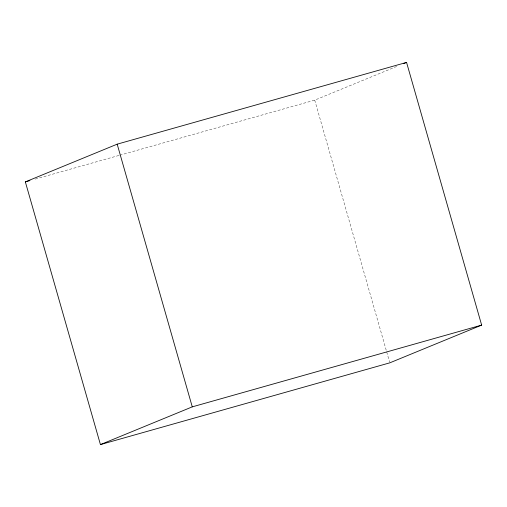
<?xml version="1.0" encoding="UTF-8"?>
<svg xmlns="http://www.w3.org/2000/svg" width="507" height="507" viewBox="0 0 507 507"><rect width="100%" height="100%" fill="white"/><g stroke="black" fill="none" stroke-linecap="round" stroke-linejoin="round"><path stroke-width="0.38" stroke-dasharray="2.54 1.9" d="M119.779 155.212L314.727 100.139L397.818 66.005M35.249 179.098L119.018 155.427M314.727 100.139L389.598 362.074"/><path stroke-width="0.76" d="M25.35 181.893L117.187 144.165L406.563 62.412L481.65 325.107L389.813 362.835L100.437 444.588L25.35 181.893L29.919 180.6M403.648 63.609L406.563 62.412M100.437 444.588L192.273 406.861L481.65 325.107M117.187 144.165L192.273 406.861"/></g></svg>
